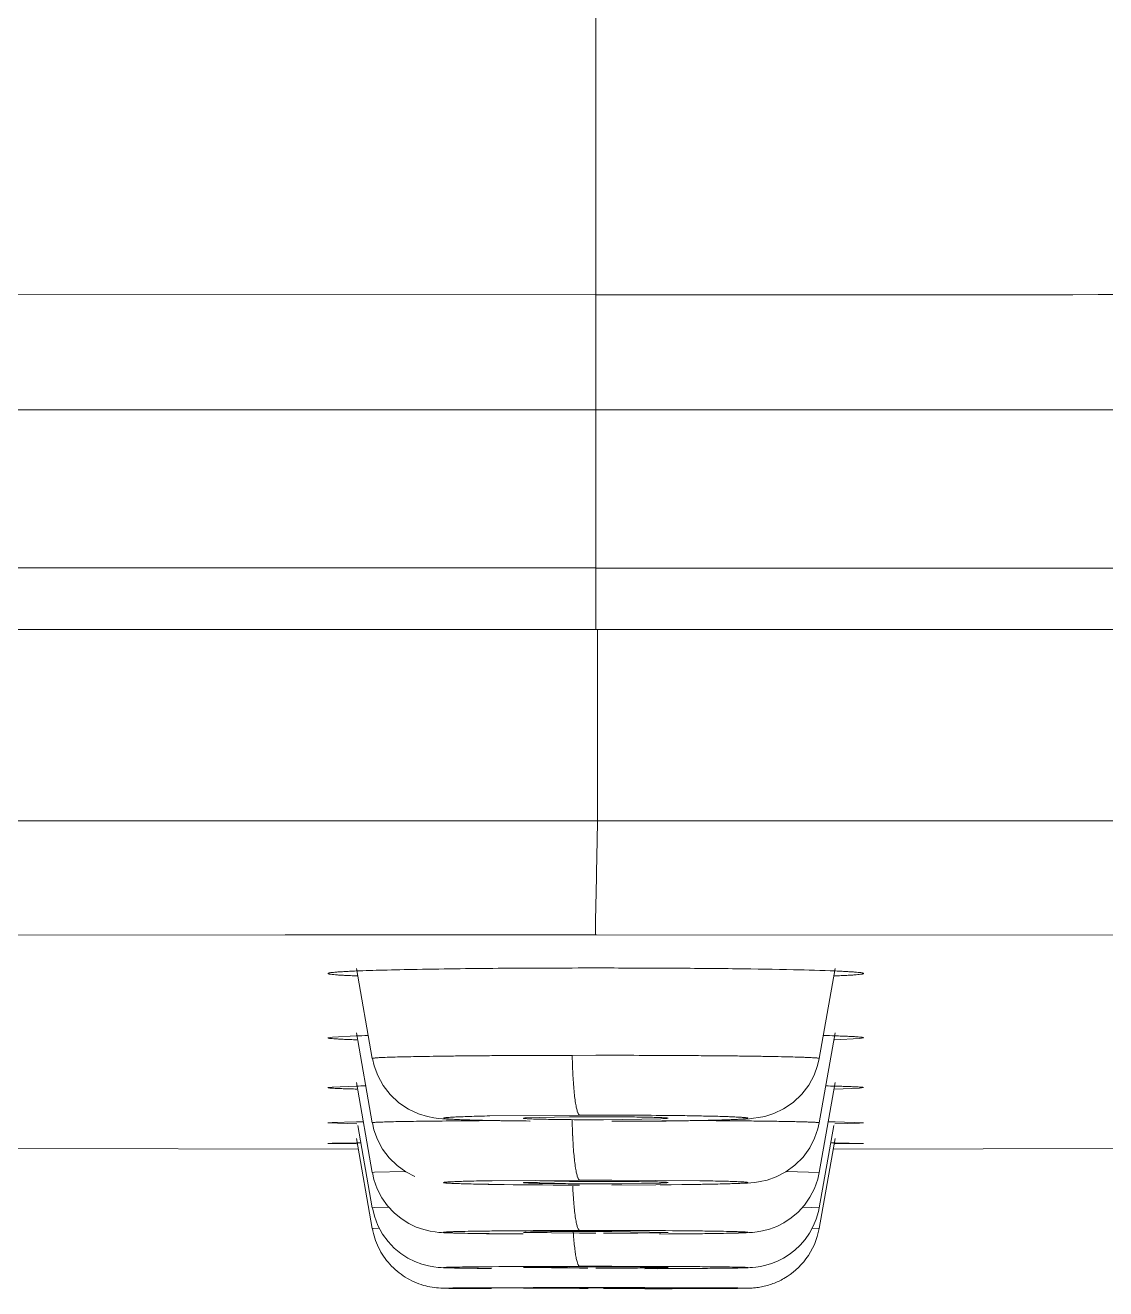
# Model space of a CAD drawing. Header units: millimetres. Extents: x 5438 to 6032, y -2661 to -1821.
# Drawn here: x 5821.936 to 5823.802, y -2151.33 to -2149.148 of the extents above; entities that cross this region are included whole.
import ezdxf

# ---------------------------------------------------------------- set-up
doc = ezdxf.new("R2010")
doc.units = ezdxf.units.MM
doc.header["$LTSCALE"] = 0.1
doc.layers.get('0').update_dxf_attribs({"lineweight": 15})

msp = doc.modelspace()

# ---------------------------------------------------------------- linework, layer by layer
for p, q in [((5822.9214, -2149.6133), (5822.9214, -2148.4331)), ((5822.9214, -2149.6133), (5820.137, -2149.6121)), ((5822.9214, -2149.6133), (5822.9216, -2149.812)), ((5820.1414, -2149.8127), (5822.9216, -2149.8119)), ((5822.9215, -2150.0857), (5822.9216, -2149.8122)), ((5822.9216, -2149.8122), (5840.6246, -2149.8122)), ((5822.9216, -2150.0848), (5820.1274, -2150.0848)), ((5822.9216, -2150.1913), (5822.9215, -2150.0848)), ((5825.7152, -2150.0857), (5822.9215, -2150.0857)), ((5798.778, -2150.1913), (5847.0651, -2150.1913)), ((5822.9245, -2150.5221), (5822.9244, -2150.1914)), ((5822.4074, -2150.522), (5818.7798, -2150.5233)), ((5822.4582, -2150.522), (5822.4074, -2150.522)), ((5822.7964, -2150.522), (5822.4582, -2150.522)), ((5822.9244, -2150.522), (5822.7964, -2150.522)), ((5828.9559, -2150.5237), (5822.9245, -2150.5221)), ((5820.4711, -2150.7199), (5822.3849, -2150.7193)), ((5822.3849, -2150.7193), (5822.4075, -2150.7193)), ((5822.4075, -2150.7193), (5822.6483, -2150.7193)), ((5822.6483, -2150.7193), (5822.7964, -2150.7192)), ((5822.7964, -2150.7192), (5822.9215, -2150.7192)), ((5822.9215, -2150.7192), (5828.9193, -2150.7211)), ((5822.5354, -2150.9326), (5822.508, -2150.7771)), ((5823.3075, -2150.9326), (5823.3349, -2150.7771)), ((5822.5354, -2151.0437), (5822.508, -2150.8883)), ((5823.3075, -2151.0437), (5823.3349, -2150.8883)), ((5822.4664, -2150.8956), (5822.4587, -2150.8969)), ((5822.5074, -2150.8935), (5822.4664, -2150.8956)), ((5823.3341, -2150.9004), (5823.377, -2150.8983)), ((5823.377, -2150.8983), (5823.3841, -2150.8969)), ((5822.5354, -2150.9326), (5822.5354, -2150.9326)), ((5822.9214, -2150.9271), (5822.8806, -2150.9272)), ((5823.3075, -2150.9326), (5823.3075, -2150.9325)), ((5822.5354, -2151.1297), (5822.508, -2150.9742)), ((5823.3075, -2151.1297), (5823.3349, -2150.9742)), ((5822.4662, -2150.9819), (5822.4588, -2150.9829)), ((5822.5076, -2150.9804), (5822.4662, -2150.9819)), ((5823.3343, -2150.9855), (5823.3769, -2150.9839)), ((5823.3769, -2150.9839), (5823.3841, -2150.9829)), ((5822.4661, -2151.0431), (5822.4588, -2151.0437)), ((5822.5078, -2151.0421), (5822.4661, -2151.0431)), ((5822.5196, -2151.0419), (5822.5078, -2151.0421)), ((5822.7384, -2151.0319), (5822.8936, -2151.0304)), ((5822.7989, -2151.0354), (5822.7964, -2151.0359)), ((5822.8761, -2151.0335), (5822.7989, -2151.0354)), ((5822.9349, -2151.0384), (5823.0341, -2151.037)), ((5823.0341, -2151.037), (5823.044, -2151.0364)), ((5823.044, -2151.0364), (5823.0464, -2151.0359)), ((5823.1295, -2151.0401), (5823.0976, -2151.0399)), ((5823.3841, -2151.0437), (5823.335, -2151.0421)), ((5822.4588, -2151.0437), (5822.5085, -2151.0454)), ((5822.5354, -2151.1905), (5822.5103, -2151.0482)), ((5822.5354, -2151.0437), (5822.5354, -2151.0438)), ((5823.3075, -2151.1905), (5823.3326, -2151.0482)), ((5823.3345, -2151.0454), (5823.3769, -2151.0444)), ((5823.3769, -2151.0444), (5823.3841, -2151.0437)), ((5820.3605, -2151.0854), (5822.5113, -2151.0894)), ((5822.4661, -2151.079), (5822.4587, -2151.0793)), ((5822.4587, -2151.0793), (5822.5083, -2151.0802)), ((5822.5079, -2151.0786), (5822.4661, -2151.079)), ((5822.5148, -2151.0785), (5822.5079, -2151.0786)), ((5822.5354, -2151.2262), (5822.508, -2151.0707)), ((5823.3075, -2151.2262), (5823.3349, -2151.0707)), ((5823.3348, -2151.0786), (5823.3279, -2151.0785)), ((5823.3316, -2151.0892), (5825.4824, -2151.0854)), ((5823.3346, -2151.0802), (5823.3768, -2151.0797)), ((5823.3841, -2151.0793), (5823.3348, -2151.0786)), ((5823.3768, -2151.0797), (5823.3841, -2151.0793)), ((5822.5394, -2151.1292), (5822.5355, -2151.1297)), ((5822.5918, -2151.128), (5822.5394, -2151.1292)), ((5823.3075, -2151.1297), (5823.2518, -2151.128)), ((5822.7422, -2151.1438), (5822.8936, -2151.1427)), ((5822.7989, -2151.1466), (5822.7964, -2151.147)), ((5822.8761, -2151.1451), (5822.7989, -2151.1466)), ((5822.9214, -2151.145), (5822.9081, -2151.145)), ((5822.9214, -2151.1491), (5822.9348, -2151.1491)), ((5822.9491, -2151.1427), (5823.1011, -2151.1438)), ((5823.1011, -2151.1501), (5822.9492, -2151.1513)), ((5822.9667, -2151.1489), (5823.0341, -2151.1479)), ((5823.0341, -2151.1479), (5823.044, -2151.1474)), ((5823.044, -2151.1474), (5823.0464, -2151.147)), ((5822.5394, -2151.1902), (5822.5355, -2151.1905)), ((5822.5355, -2151.1905), (5822.5389, -2151.2049)), ((5822.5634, -2151.1897), (5822.5394, -2151.1902)), ((5823.3075, -2151.1905), (5823.2799, -2151.1897)), ((5822.5371, -2151.2261), (5822.5354, -2151.2262)), ((5822.5463, -2151.2259), (5822.5371, -2151.2261)), ((5822.7989, -2151.2327), (5822.7964, -2151.233)), ((5822.7964, -2151.233), (5822.8934, -2151.2345)), ((5822.8088, -2151.2323), (5822.7989, -2151.2327)), ((5822.8259, -2151.232), (5822.8088, -2151.2323)), ((5822.8934, -2151.2345), (5822.9078, -2151.2345)), ((5822.9078, -2151.2345), (5822.9214, -2151.2345)), ((5822.9214, -2151.2315), (5822.9081, -2151.2315)), ((5823.0464, -2151.233), (5822.9492, -2151.2315)), ((5822.9938, -2151.2342), (5823.0341, -2151.2337)), ((5823.0341, -2151.2337), (5823.044, -2151.2333)), ((5823.044, -2151.2333), (5823.0464, -2151.233)), ((5823.1016, -2151.2354), (5823.1291, -2151.235)), ((5823.3062, -2151.2261), (5823.2961, -2151.2259)), ((5823.3062, -2151.2261), (5823.3075, -2151.2262)), ((5822.6835, -2151.2947), (5822.6985, -2151.295)), ((5822.6985, -2151.295), (5822.7167, -2151.2952)), ((5822.7167, -2151.2952), (5822.738, -2151.2954)), ((5822.7989, -2151.2936), (5822.7965, -2151.2938)), ((5822.7965, -2151.2938), (5822.8935, -2151.2948)), ((5822.8088, -2151.2934), (5822.7989, -2151.2936)), ((5822.8369, -2151.2918), (5822.8937, -2151.2917)), ((5822.8935, -2151.2948), (5822.9079, -2151.2948)), ((5822.8937, -2151.2917), (5822.9492, -2151.2917)), ((5822.9214, -2151.2928), (5822.9082, -2151.2928)), ((5822.9493, -2151.2928), (5822.9214, -2151.2928)), ((5822.9347, -2151.2948), (5822.9214, -2151.2948)), ((5823.0464, -2151.2938), (5822.9493, -2151.2928)), ((5822.9938, -2151.2946), (5823.0341, -2151.2942)), ((5823.0341, -2151.2942), (5823.044, -2151.294)), ((5823.044, -2151.294), (5823.0464, -2151.2938)), ((5823.0712, -2151.2956), (5823.0966, -2151.2954)), ((5823.0966, -2151.2954), (5823.129, -2151.2951)), ((5823.129, -2151.2951), (5823.1464, -2151.2949)), ((5823.1464, -2151.2949), (5823.1607, -2151.2947)), ((5822.7415, -2151.3302), (5822.7057, -2151.33)), ((5822.7971, -2151.3294), (5822.7964, -2151.3294)), ((5822.7964, -2151.3294), (5822.8935, -2151.3299)), ((5822.7989, -2151.3294), (5822.7971, -2151.3294)), ((5822.8088, -2151.3292), (5822.7989, -2151.3294)), ((5822.8491, -2151.3291), (5822.8259, -2151.3291)), ((5822.8369, -2151.3285), (5822.8938, -2151.3284)), ((5822.8763, -2151.329), (5822.8491, -2151.3291)), ((5822.9082, -2151.329), (5822.8763, -2151.329)), ((5822.8935, -2151.3299), (5822.9081, -2151.3299)), ((5822.8938, -2151.3284), (5822.9492, -2151.3284)), ((5822.9214, -2151.329), (5822.9082, -2151.329)), ((5822.9493, -2151.329), (5822.9214, -2151.329)), ((5822.9346, -2151.3299), (5822.9666, -2151.3299)), ((5823.0464, -2151.3294), (5822.9493, -2151.329)), ((5822.9666, -2151.3299), (5822.9937, -2151.3298)), ((5823.034, -2151.3297), (5823.044, -2151.3295)), ((5823.044, -2151.3295), (5823.0464, -2151.3294)), ((5823.1011, -2151.3287), (5823.137, -2151.3289))]:
    msp.add_line(p, q)
for points in [[(5822.5355, -2150.9326), (5822.5384, -2150.9452), (5822.5447, -2150.9623), (5822.554, -2150.9793), (5822.5663, -2150.9951), (5822.5814, -2151.0092), (5822.598, -2151.0203), (5822.6153, -2151.0283), (5822.6307, -2151.033), (5822.6416, -2151.0351), (5822.65, -2151.0362), (5822.6568, -2151.0368), (5822.6633, -2151.0372), (5822.6708, -2151.0377), (5822.6791, -2151.0381), (5822.6887, -2151.0384), (5822.6997, -2151.0388), (5822.712, -2151.0392), (5822.7258, -2151.0395), (5822.7408, -2151.0398), (5822.7573, -2151.0401), (5822.7755, -2151.0404), (5822.7953, -2151.0406), (5822.8069, -2151.0407)], [(5823.2458, -2151.0197), (5823.2623, -2151.0086), (5823.2772, -2150.9945), (5823.2894, -2150.9786), (5823.2985, -2150.9616), (5823.3046, -2150.9447), (5823.3074, -2150.9325)], [(5823.1289, -2151.0392), (5823.1418, -2151.0389), (5823.1533, -2151.0385), (5823.1635, -2151.0381), (5823.1723, -2151.0377), (5823.1801, -2151.0372), (5823.1868, -2151.0367), (5823.1939, -2151.036), (5823.2026, -2151.0348), (5823.2136, -2151.0326), (5823.2288, -2151.0278), (5823.2458, -2151.0197)], [(5822.5355, -2151.0437), (5822.5383, -2151.0559), (5822.5443, -2151.0726), (5822.5531, -2151.0891), (5822.5645, -2151.1043), (5822.5781, -2151.1177), (5822.5931, -2151.1285), (5822.6087, -2151.1367)], [(5823.0218, -2151.0409), (5823.043, -2151.0407), (5823.0629, -2151.0404), (5823.0815, -2151.0402), (5823.0987, -2151.0399), (5823.1145, -2151.0396), (5823.1289, -2151.0392)], [(5823.1528, -2151.1491), (5823.1622, -2151.1488), (5823.1704, -2151.1485), (5823.1774, -2151.1482), (5823.1838, -2151.1478), (5823.1894, -2151.1474), (5823.1961, -2151.1468), (5823.2056, -2151.1454), (5823.2177, -2151.1426), (5823.2331, -2151.1372), (5823.2498, -2151.1285), (5823.2655, -2151.1171), (5823.2796, -2151.1029), (5823.291, -2151.0872), (5823.2995, -2151.0705), (5823.3052, -2151.054), (5823.3074, -2151.0437)], [(5822.5355, -2151.1297), (5822.5382, -2151.1415), (5822.544, -2151.1579), (5822.5519, -2151.1732), (5822.5617, -2151.187), (5822.5729, -2151.1991), (5822.5852, -2151.2092), (5822.5983, -2151.2175), (5822.6114, -2151.2238), (5822.6242, -2151.2283), (5822.6354, -2151.231), (5822.6438, -2151.2323), (5822.6502, -2151.233), (5822.6548, -2151.2333), (5822.6588, -2151.2336), (5822.6632, -2151.2338), (5822.6679, -2151.234), (5822.6734, -2151.2341), (5822.6795, -2151.2343), (5822.6865, -2151.2345)], [(5823.1604, -2151.2344), (5823.1683, -2151.2342), (5823.1752, -2151.2339), (5823.1812, -2151.2337), (5823.1866, -2151.2334), (5823.1924, -2151.233), (5823.2002, -2151.2321), (5823.2097, -2151.2305), (5823.2213, -2151.2275), (5823.2341, -2151.2227), (5823.2466, -2151.2164), (5823.2591, -2151.2082), (5823.271, -2151.1981), (5823.2819, -2151.1861), (5823.2915, -2151.1724), (5823.2992, -2151.1572), (5823.3049, -2151.1409), (5823.3074, -2151.1297)], [(5822.7114, -2151.1496), (5822.7231, -2151.1499), (5822.7356, -2151.1501), (5822.749, -2151.1503), (5822.7634, -2151.1505), (5822.7786, -2151.1507), (5822.7948, -2151.1508), (5822.8117, -2151.1509), (5822.8293, -2151.1511), (5822.8477, -2151.1512), (5822.8668, -2151.1512), (5822.8935, -2151.1513)], [(5823.0326, -2151.1509), (5823.0519, -2151.1508), (5823.0701, -2151.1506), (5823.087, -2151.1504), (5823.1027, -2151.1502), (5823.1172, -2151.1499), (5823.1304, -2151.1497)], [(5823.1304, -2151.1497), (5823.1422, -2151.1494), (5823.1528, -2151.1491)], [(5823.1607, -2151.2947), (5823.1667, -2151.2946), (5823.172, -2151.2945), (5823.1766, -2151.2944), (5823.1808, -2151.2943), (5823.1845, -2151.2941), (5823.1882, -2151.2939), (5823.1925, -2151.2937), (5823.1979, -2151.2931), (5823.206, -2151.292), (5823.2155, -2151.2899), (5823.2253, -2151.2869), (5823.2355, -2151.2829), (5823.2457, -2151.2777), (5823.2558, -2151.2714), (5823.2656, -2151.2638), (5823.2748, -2151.2551), (5823.2833, -2151.2452), (5823.2908, -2151.2343), (5823.2972, -2151.2226), (5823.3023, -2151.2101), (5823.3062, -2151.1968), (5823.3075, -2151.1905)], [(5822.5389, -2151.2049), (5822.5451, -2151.2213), (5822.5532, -2151.236), (5822.5627, -2151.249), (5822.5732, -2151.2601), (5822.5845, -2151.2695), (5822.5966, -2151.2774), (5822.6088, -2151.2835), (5822.6211, -2151.2881), (5822.6323, -2151.2911), (5822.6419, -2151.2928), (5822.6494, -2151.2936), (5822.6543, -2151.2939), (5822.6583, -2151.2941), (5822.6624, -2151.2943), (5822.6666, -2151.2944), (5822.6716, -2151.2945), (5822.6772, -2151.2946), (5822.6835, -2151.2947)], [(5822.6865, -2151.2345), (5822.6943, -2151.2346), (5822.7028, -2151.2348), (5822.7122, -2151.235)], [(5822.7122, -2151.235), (5822.7222, -2151.2351), (5822.7329, -2151.2353), (5822.7442, -2151.2354)], [(5822.7442, -2151.2354), (5822.7561, -2151.2355), (5822.7688, -2151.2356), (5822.7961, -2151.2358)], [(5823.0317, -2151.2359), (5823.051, -2151.2358), (5823.0691, -2151.2357), (5823.086, -2151.2355), (5823.1016, -2151.2354)], [(5823.1291, -2151.235), (5823.1408, -2151.2348), (5823.1512, -2151.2346), (5823.1604, -2151.2344)], [(5823.0274, -2151.2958), (5823.0427, -2151.2957), (5823.0712, -2151.2956)]]:
    msp.add_lwpolyline(points)
for centre, radius, start, end in [((5822.9015, -2170.5762), 19.7999, 90.17873, 90.40388), ((5822.9207, -2177.1364), 26.3601, 89.99834, 90.17586), ((5822.616, -2154.2355), 3.3437, 91.5131, 91.8609), ((5823.2345, -2153.9764), 3.0846, 88.1265, 88.4981), ((5823.9071, -2150.9063), 1.0266, 181.1638, 182.6998), ((5822.6109, -2155.2588), 4.2797, 91.1651, 91.3825), ((5823.2381, -2154.9855), 4.0063, 88.6119, 88.8401), ((5822.8377, -2168.1809), 17.1412, 90.32213, 90.70216), ((5822.9214, -2140.7295), 10.3118, 269.07799, 269.37019), ((5822.9204, -2156.6175), 5.5842, 90.1265, 90.4542), ((5823.942, -2151.0179), 1.0616, 181.1597, 182.616), ((5822.9214, -2145.1841), 5.8544, 269.68155, 270.00066), ((5822.921, -2163.2498), 12.2194, 89.46611, 90.12847), ((5822.9214, -2157.0707), 6.0375, 89.99992, 90.12737), ((5822.9214, -2145.0035), 6.035, 269.9999, 270.12736), ((5822.9214, -2156.9225), 5.8892, 89.72498, 89.99991), ((5823.242, -2156.9315), 5.8902, 89.09562, 89.21241), ((5822.9203, -2158.1563), 7.0113, 90.10038, 90.36146), ((5822.9214, -2167.0912), 15.9486, 89.90052, 90.0998), ((5822.9214, -2143.7522), 7.3969, 269.78428, 269.99988), ((5822.9214, -2158.5387), 7.3938, 89.78166, 89.99992), ((5822.9225, -2144.1376), 7.0115, 270.10038, 270.36147), ((5822.8132, -2144.9334), 6.3023, 269.02273, 269.34831), ((5822.804, -2156.8911), 5.6608, 90.6255, 90.9893), ((5822.877, -2163.3535), 12.1236, 90.18996, 90.63729), ((5822.8852, -2155.4745), 4.2429, 90.4885, 90.8017), ((5822.93, -2174.189), 22.9592, 90.0905, 90.23232), ((5822.9103, -2158.4984), 7.267, 90.26916, 90.48291), ((5822.9204, -2160.6495), 9.418, 90.07442, 90.26884), ((5822.9214, -2172.6431), 21.4134, 89.92592, 90.07422), ((5822.9214, -2161.1653), 9.9338, 89.83961, 89.9999), ((5822.9225, -2141.8164), 9.4181, 270.07443, 270.26885), ((5822.9091, -2175.4848), 24.2551, 89.77041, 89.90554), ((5822.9326, -2143.9676), 7.2669, 270.26918, 270.48293), ((5822.9526, -2165.1861), 13.9563, 89.39011, 89.7793), ((5822.9826, -2140.8025), 10.4335, 270.35522, 270.65064), ((5823.0292, -2157.5669), 6.3367, 89.02593, 89.34995), ((5823.0395, -2145.6189), 5.6168, 270.6286, 270.9941), ((5823.1843, -2151.2044), 0.125, 323.3773, 349.9555), ((5823.1842, -2151.2043), 0.1251, 299.8443, 323.3881), ((5822.8131, -2141.7152), 9.5804, 269.35738, 269.57147), ((5822.804, -2159.9095), 8.6174, 90.41094, 90.64994), ((5822.8771, -2169.7441), 18.4523, 90.12475, 90.41868), ((5822.8511, -2154.0095), 2.7164, 90.5307, 90.8911), ((5822.8853, -2157.7541), 6.4612, 90.32076, 90.52653), ((5822.9103, -2162.3569), 11.0641, 90.17665, 90.31709), ((5822.9204, -2165.6293), 14.3365, 90.04868, 90.17644), ((5822.9225, -2136.958), 14.3368, 270.04868, 270.17644), ((5822.9254, -2178.4476), 27.1559, 89.62921, 89.94987), ((5822.9325, -2140.2306), 11.0642, 270.17665, 270.31709), ((5822.9664, -2132.9534), 18.3424, 270.12461, 270.42063), ((5823.0395, -2142.745), 8.5505, 270.41295, 270.65306), ((5823.0293, -2160.9243), 9.6323, 89.35947, 89.57255), ((5822.804, -2169.3736), 18.045, 90.19621, 90.31036), ((5822.8771, -2189.9726), 38.6441, 90.05951, 90.1999), ((5822.8511, -2157.024), 5.695, 90.2533, 90.4253), ((5822.9254, -2208.1809), 56.8524, 89.82292, 89.97608), ((5822.9697, -2141.6044), 9.7254, 270.14156, 270.37905), ((5822.9664, -2112.9174), 38.413, 270.05944, 270.20084), ((5823.0394, -2133.4256), 17.9047, 270.19717, 270.31185)]:
    msp.add_arc(centre, radius, start, end)
for points, knots in [([(5822.9214, -2149.6134), (5823.847, -2149.613), (5825.6948, -2149.6127), (5828.4584, -2149.6135), (5831.2005, -2149.613), (5833.4654, -2149.6133), (5835.2518, -2149.613), (5836.5614, -2149.6125), (5837.8398, -2149.6116), (5838.8811, -2149.611), (5839.6901, -2149.6115), (5840.4559, -2149.6124), (5841.361, -2149.6139), (5842.3752, -2149.6137), (5843.0188, -2149.6132), (5843.3229, -2149.613)], [0, 0, 0, 0, 0.136111, 0.271708, 0.406381, 0.539336, 0.604747, 0.669067, 0.731911, 0.792739, 0.82219, 0.850865, 0.905361, 0.95527, 1, 1, 1, 1]), ([(5822.9245, -2150.522), (5822.9242, -2150.5355), (5822.9237, -2150.5615), (5822.923, -2150.5988), (5822.9224, -2150.6321), (5822.9218, -2150.657), (5822.9214, -2150.6744), (5822.9212, -2150.6854), (5822.921, -2150.6949), (5822.921, -2150.7028), (5822.921, -2150.7093), (5822.9211, -2150.7136), (5822.9212, -2150.7163), (5822.9212, -2150.7176), (5822.9213, -2150.7186), (5822.9214, -2150.7191), (5822.9215, -2150.7192)], [0, 0, 0, 0, 0.205749, 0.396175, 0.566308, 0.712084, 0.774953, 0.83069, 0.878956, 0.919465, 0.952011, 0.976399, 0.985474, 0.99244, 0.997281, 1, 1, 1, 1]), ([(5822.5073, -2150.7815), (5822.5035, -2150.7817), (5822.4965, -2150.782), (5822.4867, -2150.7825), (5822.4783, -2150.783), (5822.4714, -2150.7835), (5822.466, -2150.7841), (5822.4622, -2150.7845), (5822.46, -2150.785), (5822.459, -2150.7854), (5822.4588, -2150.7857), (5822.4588, -2150.7858)], [0, 0, 0, 0, 0.230734, 0.432263, 0.603917, 0.745038, 0.855006, 0.933581, 0.981014, 0.993501, 1, 1, 1, 1]), ([(5822.762, -2150.7768), (5822.7122, -2150.7772), (5822.6427, -2150.778), (5822.5578, -2150.7798), (5822.5227, -2150.7809), (5822.5073, -2150.7815)], [0, 0, 0, 0, 0.585698, 0.818572, 1, 1, 1, 1]), ([(5823.3355, -2150.7815), (5823.3115, -2150.7805), (5823.2546, -2150.779), (5823.1588, -2150.7774), (5823.0448, -2150.7765), (5822.9636, -2150.7763), (5822.9214, -2150.7763)], [0, 0, 0, 0, 0.174531, 0.411856, 0.694411, 1, 1, 1, 1]), ([(5823.3841, -2150.7858), (5823.3841, -2150.7857), (5823.3839, -2150.7854), (5823.3829, -2150.785), (5823.3807, -2150.7845), (5823.3769, -2150.7841), (5823.3715, -2150.7835), (5823.3646, -2150.783), (5823.3562, -2150.7825), (5823.3464, -2150.782), (5823.3393, -2150.7817), (5823.3355, -2150.7815)], [0, 0, 0, 0, 0.00645, 0.018858, 0.066164, 0.144694, 0.254703, 0.395854, 0.567541, 0.769137, 1, 1, 1, 1]), ([(5822.4588, -2150.7858), (5822.4588, -2150.7859), (5822.4591, -2150.7862), (5822.4598, -2150.7864), (5822.4608, -2150.7867), (5822.463, -2150.7871), (5822.4667, -2150.7875), (5822.4723, -2150.7881), (5822.4794, -2150.7886), (5822.4881, -2150.7891), (5822.4983, -2150.7896), (5822.5055, -2150.7899), (5822.5094, -2150.7901)], [0, 0, 0, 0, 0.007184, 0.020752, 0.041667, 0.070163, 0.150197, 0.26088, 0.401742, 0.572252, 0.771859, 1, 1, 1, 1]), ([(5823.3336, -2150.7901), (5823.3375, -2150.7899), (5823.3447, -2150.7896), (5823.3548, -2150.7891), (5823.3635, -2150.7886), (5823.3706, -2150.7881), (5823.3762, -2150.7875), (5823.3799, -2150.7871), (5823.3821, -2150.7867), (5823.3831, -2150.7864), (5823.3838, -2150.7862), (5823.3841, -2150.7859), (5823.3841, -2150.7858)], [0, 0, 0, 0, 0.228016, 0.427548, 0.598021, 0.73887, 0.849549, 0.929596, 0.958132, 0.979109, 0.992751, 1, 1, 1, 1]), ([(5822.4587, -2150.8969), (5822.4588, -2150.8971), (5822.4591, -2150.8972), (5822.4597, -2150.8974), (5822.4608, -2150.8976), (5822.4629, -2150.898), (5822.4665, -2150.8983), (5822.4721, -2150.8988), (5822.4792, -2150.8992), (5822.4878, -2150.8996), (5822.4978, -2150.9), (5822.505, -2150.9002), (5822.5089, -2150.9004)], [0, 0, 0, 0, 0.00638, 0.019542, 0.04021, 0.068541, 0.148384, 0.259109, 0.400222, 0.57114, 0.771267, 1, 1, 1, 1]), ([(5823.3841, -2150.8969), (5823.3841, -2150.8969), (5823.3838, -2150.8966), (5823.3833, -2150.8965), (5823.3823, -2150.8962), (5823.3803, -2150.8959), (5823.3768, -2150.8956), (5823.3714, -2150.8951), (5823.3645, -2150.8947), (5823.3561, -2150.8943), (5823.3462, -2150.8939), (5823.3391, -2150.8937), (5823.3353, -2150.8935)], [0, 0, 0, 0, 0.005551, 0.01762, 0.037298, 0.064787, 0.143424, 0.253661, 0.395047, 0.566979, 0.768838, 1, 1, 1, 1]), ([(5822.8806, -2150.9272), (5822.8576, -2150.9272), (5822.8126, -2150.9273), (5822.7573, -2150.9276), (5822.7155, -2150.928), (5822.6866, -2150.9282), (5822.6596, -2150.9286), (5822.6349, -2150.9289), (5822.6126, -2150.9293), (5822.5928, -2150.9297), (5822.5759, -2150.9301), (5822.5635, -2150.9305), (5822.5551, -2150.9308), (5822.5499, -2150.9311), (5822.5456, -2150.9313), (5822.542, -2150.9315), (5822.5392, -2150.9318), (5822.5372, -2150.932), (5822.5361, -2150.9322), (5822.5355, -2150.9324), (5822.5354, -2150.9325), (5822.5354, -2150.9326)], [0, 0, 0, 0, 0.200305, 0.390727, 0.479811, 0.563774, 0.641982, 0.713798, 0.778601, 0.835885, 0.885213, 0.926145, 0.943327, 0.958258, 0.970921, 0.981302, 0.98939, 0.995176, 0.998664, 0.999567, 1, 1, 1, 1]), ([(5823.3075, -2150.9325), (5823.3075, -2150.9325), (5823.3073, -2150.9324), (5823.3067, -2150.9322), (5823.3053, -2150.9319), (5823.303, -2150.9317), (5823.2997, -2150.9315), (5823.2956, -2150.9312), (5823.2905, -2150.931), (5823.2846, -2150.9307), (5823.2749, -2150.9304), (5823.2608, -2150.9299), (5823.2414, -2150.9295), (5823.2189, -2150.9291), (5823.1935, -2150.9287), (5823.1655, -2150.9283), (5823.1352, -2150.928), (5823.1028, -2150.9278), (5823.0564, -2150.9274), (5822.9957, -2150.9272), (5822.9465, -2150.9271), (5822.9214, -2150.9271)], [0, 0, 0, 0, 0.000455, 0.001421, 0.005111, 0.01118, 0.019617, 0.030397, 0.043495, 0.058883, 0.076536, 0.118509, 0.168997, 0.227438, 0.293267, 0.365905, 0.44466, 0.528777, 0.6175, 0.805369, 1, 1, 1, 1]), ([(5822.8936, -2151.0304), (5822.8929, -2151.0303), (5822.8918, -2151.0291), (5822.8908, -2151.0272), (5822.8895, -2151.0238), (5822.888, -2151.0179), (5822.8864, -2151.009), (5822.8848, -2150.9979), (5822.883, -2150.9795), (5822.8821, -2150.9649), (5822.8816, -2150.9547)], [0, 0, 0, 0, 0.029598, 0.053446, 0.084514, 0.170187, 0.287236, 0.433444, 0.605281, 1, 1, 1, 1]), ([(5822.4588, -2150.9829), (5822.4588, -2150.983), (5822.4591, -2150.9832), (5822.4597, -2150.9833), (5822.4607, -2150.9835), (5822.4621, -2150.9836), (5822.4639, -2150.9838), (5822.4671, -2150.984), (5822.472, -2150.9843), (5822.4791, -2150.9846), (5822.4877, -2150.9849), (5822.4977, -2150.9852), (5822.5049, -2150.9854), (5822.5087, -2150.9855)], [0, 0, 0, 0, 0.005548, 0.018272, 0.038656, 0.066795, 0.102721, 0.146452, 0.257205, 0.398541, 0.569858, 0.770548, 1, 1, 1, 1]), ([(5823.3841, -2150.9829), (5823.3841, -2150.9829), (5823.3838, -2150.9827), (5823.3833, -2150.9826), (5823.3823, -2150.9824), (5823.381, -2150.9823), (5823.3792, -2150.9821), (5823.3762, -2150.9819), (5823.3713, -2150.9816), (5823.3644, -2150.9813), (5823.356, -2150.981), (5823.346, -2150.9807), (5823.339, -2150.9805), (5823.3352, -2150.9804)], [0, 0, 0, 0, 0.004784, 0.016638, 0.036256, 0.063751, 0.099163, 0.142507, 0.252916, 0.394487, 0.566606, 0.768652, 1, 1, 1, 1]), ([(5822.6277, -2151.0409), (5822.6207, -2151.041), (5822.6075, -2151.0412), (5822.589, -2151.0415), (5822.5732, -2151.0418), (5822.5616, -2151.0421), (5822.5538, -2151.0424), (5822.549, -2151.0426), (5822.5449, -2151.0428), (5822.5415, -2151.0429), (5822.5389, -2151.0431), (5822.5371, -2151.0433), (5822.536, -2151.0435), (5822.5355, -2151.0436), (5822.5354, -2151.0437), (5822.5354, -2151.0437)], [0, 0, 0, 0, 0.226948, 0.427351, 0.599738, 0.742637, 0.802571, 0.854644, 0.898807, 0.935014, 0.963224, 0.983402, 0.995541, 0.998643, 1, 1, 1, 1]), ([(5822.7554, -2151.04), (5822.7423, -2151.0398), (5822.7237, -2151.0394), (5822.7006, -2151.0388), (5822.6886, -2151.0383), (5822.6804, -2151.038), (5822.6753, -2151.0377), (5822.6708, -2151.0374), (5822.667, -2151.0372), (5822.6639, -2151.0369), (5822.6618, -2151.0367), (5822.6605, -2151.0365), (5822.6598, -2151.0363), (5822.6592, -2151.0362), (5822.6588, -2151.036), (5822.6586, -2151.0359), (5822.6585, -2151.0357), (5822.6588, -2151.0356), (5822.6593, -2151.0353), (5822.6605, -2151.0351), (5822.6625, -2151.0348), (5822.6652, -2151.0346), (5822.6686, -2151.0343), (5822.6727, -2151.034), (5822.6774, -2151.0338), (5822.6829, -2151.0335), (5822.6915, -2151.0332), (5822.7038, -2151.0327), (5822.7203, -2151.0323), (5822.7321, -2151.032), (5822.7384, -2151.0319)], [0, 0, 0, 0, 0.222681, 0.314498, 0.391696, 0.424678, 0.453845, 0.479145, 0.500524, 0.517937, 0.531361, 0.536578, 0.540802, 0.544041, 0.546314, 0.547687, 0.548497, 0.549719, 0.551818, 0.55894, 0.57009, 0.58531, 0.604558, 0.627755, 0.654821, 0.685673, 0.720227, 0.800108, 0.893715, 1, 1, 1, 1]), ([(5822.7964, -2151.0359), (5822.7965, -2151.0359), (5822.7966, -2151.036), (5822.7969, -2151.0361), (5822.7975, -2151.0362), (5822.7986, -2151.0363), (5822.8005, -2151.0365), (5822.8034, -2151.0367), (5822.807, -2151.0369), (5822.8114, -2151.0371), (5822.8166, -2151.0373), (5822.8248, -2151.0375), (5822.8366, -2151.0378), (5822.8524, -2151.038), (5822.8701, -2151.0382), (5822.8824, -2151.0383), (5822.8888, -2151.0384)], [0, 0, 0, 0, 0.001633, 0.005274, 0.011118, 0.019175, 0.041857, 0.073134, 0.112787, 0.160588, 0.216308, 0.279639, 0.42722, 0.599386, 0.79211, 1, 1, 1, 1]), ([(5823.0349, -2151.0309), (5823.0469, -2151.031), (5823.07, -2151.0313), (5823.1026, -2151.0319), (5823.1271, -2151.0324), (5823.1442, -2151.0329), (5823.1547, -2151.0333), (5823.1636, -2151.0337), (5823.1701, -2151.034), (5823.1744, -2151.0343), (5823.1771, -2151.0345), (5823.1793, -2151.0347), (5823.1811, -2151.0349), (5823.1825, -2151.0351), (5823.1835, -2151.0353), (5823.184, -2151.0355), (5823.1842, -2151.0356), (5823.1843, -2151.0357), (5823.1844, -2151.0359), (5823.1839, -2151.0361), (5823.1832, -2151.0363), (5823.182, -2151.0365), (5823.1805, -2151.0367), (5823.1784, -2151.0369), (5823.1749, -2151.0372), (5823.1695, -2151.0376), (5823.1618, -2151.038), (5823.1525, -2151.0384), (5823.1417, -2151.0388), (5823.1245, -2151.0393), (5823.0999, -2151.0398), (5823.0668, -2151.0403), (5823.03, -2151.0407), (5822.9903, -2151.041), (5822.9631, -2151.0411), (5822.9493, -2151.0412)], [0, 0, 0, 0, 0.093904, 0.179862, 0.253807, 0.285153, 0.312516, 0.335809, 0.354945, 0.362929, 0.369842, 0.375676, 0.380429, 0.384101, 0.386697, 0.387598, 0.388245, 0.388662, 0.388948, 0.389905, 0.391865, 0.394906, 0.399046, 0.404293, 0.410639, 0.426562, 0.446676, 0.470841, 0.498911, 0.530735, 0.604801, 0.691222, 0.788023, 0.892145, 1, 1, 1, 1]), ([(5823.0464, -2151.0359), (5823.0464, -2151.0358), (5823.0462, -2151.0357), (5823.0459, -2151.0356), (5823.0454, -2151.0355), (5823.0442, -2151.0354), (5823.0422, -2151.0352), (5823.0391, -2151.035), (5823.0353, -2151.0348), (5823.0306, -2151.0346), (5823.0252, -2151.0344), (5823.0166, -2151.0342), (5823.0042, -2151.0339), (5822.9877, -2151.0337), (5822.9692, -2151.0335), (5822.9564, -2151.0334), (5822.9497, -2151.0334)], [0, 0, 0, 0, 0.001625, 0.005286, 0.01117, 0.019285, 0.042128, 0.073619, 0.11353, 0.161625, 0.217663, 0.281291, 0.429295, 0.601539, 0.793759, 1, 1, 1, 1]), ([(5823.3075, -2151.0437), (5823.3075, -2151.0436), (5823.3071, -2151.0435), (5823.3066, -2151.0434), (5823.3056, -2151.0433), (5823.3043, -2151.0432), (5823.3026, -2151.043), (5823.2996, -2151.0428), (5823.2949, -2151.0426), (5823.2882, -2151.0424), (5823.28, -2151.0421), (5823.2705, -2151.0419), (5823.2595, -2151.0416), (5823.2473, -2151.0414), (5823.2285, -2151.0411), (5823.202, -2151.0407), (5823.1671, -2151.0404), (5823.1425, -2151.0402), (5823.1295, -2151.0401)], [0, 0, 0, 0, 0.001324, 0.004633, 0.010044, 0.017561, 0.027175, 0.038873, 0.068467, 0.106222, 0.152018, 0.205728, 0.267186, 0.336097, 0.412145, 0.584378, 0.781323, 1, 1, 1, 1]), ([(5822.8936, -2151.1427), (5822.8929, -2151.1426), (5822.8918, -2151.1414), (5822.8908, -2151.1395), (5822.8895, -2151.1361), (5822.888, -2151.1302), (5822.8855, -2151.1168), (5822.8832, -2151.0953), (5822.882, -2151.0767), (5822.8816, -2151.0664)], [0, 0, 0, 0, 0.029091, 0.052671, 0.083518, 0.168948, 0.286009, 0.604636, 1, 1, 1, 1]), ([(5822.7415, -2151.1501), (5822.7353, -2151.15), (5822.7235, -2151.1498), (5822.707, -2151.1495), (5822.6928, -2151.1491), (5822.6809, -2151.1487), (5822.6725, -2151.1484), (5822.6671, -2151.1481), (5822.6641, -2151.1479), (5822.6617, -2151.1477), (5822.6602, -2151.1475), (5822.6593, -2151.1473), (5822.6588, -2151.1472), (5822.6586, -2151.1471), (5822.6584, -2151.147), (5822.6586, -2151.1468), (5822.6591, -2151.1467), (5822.6601, -2151.1465), (5822.6619, -2151.1463), (5822.6643, -2151.1461), (5822.6674, -2151.1459), (5822.6729, -2151.1456), (5822.6813, -2151.1452), (5822.6932, -2151.1448), (5822.7076, -2151.1444), (5822.7241, -2151.1441), (5822.7359, -2151.1439), (5822.7422, -2151.1438)], [0, 0, 0, 0, 0.111607, 0.21077, 0.296459, 0.367882, 0.424316, 0.446688, 0.465045, 0.479315, 0.489493, 0.493058, 0.495621, 0.497214, 0.497999, 0.498895, 0.500653, 0.50712, 0.51763, 0.532206, 0.550839, 0.573462, 0.630343, 0.702178, 0.78829, 0.887917, 1, 1, 1, 1]), ([(5822.7964, -2151.147), (5822.7964, -2151.1471), (5822.7966, -2151.1471), (5822.7969, -2151.1472), (5822.7975, -2151.1473), (5822.7987, -2151.1474), (5822.8007, -2151.1476), (5822.8038, -2151.1477), (5822.8076, -2151.1479), (5822.8123, -2151.148), (5822.8178, -2151.1482), (5822.8264, -2151.1484), (5822.8389, -2151.1486), (5822.8555, -2151.1488), (5822.874, -2151.1489), (5822.8869, -2151.149), (5822.8936, -2151.149)], [0, 0, 0, 0, 0.001479, 0.005082, 0.010934, 0.019031, 0.041862, 0.073361, 0.113295, 0.161425, 0.217507, 0.281183, 0.42928, 0.601599, 0.793843, 1, 1, 1, 1]), ([(5823.0464, -2151.147), (5823.0464, -2151.147), (5823.0462, -2151.1469), (5823.0459, -2151.1468), (5823.0453, -2151.1467), (5823.0442, -2151.1466), (5823.0421, -2151.1465), (5823.0391, -2151.1463), (5823.0352, -2151.1462), (5823.0306, -2151.146), (5823.0252, -2151.1459), (5823.0165, -2151.1457), (5823.0041, -2151.1455), (5822.9876, -2151.1453), (5822.9691, -2151.1451), (5822.9563, -2151.145), (5822.9496, -2151.145)], [0, 0, 0, 0, 0.00148, 0.005081, 0.01093, 0.019022, 0.041841, 0.073324, 0.113238, 0.161345, 0.217403, 0.281055, 0.429119, 0.60143, 0.793714, 1, 1, 1, 1]), ([(5823.1011, -2151.1438), (5823.1073, -2151.1439), (5823.1191, -2151.1441), (5823.1356, -2151.1445), (5823.1499, -2151.1448), (5823.1618, -2151.1452), (5823.1702, -2151.1456), (5823.1756, -2151.1459), (5823.1786, -2151.1461), (5823.1812, -2151.1463), (5823.1827, -2151.1464), (5823.1851, -2151.147), (5823.1827, -2151.1475), (5823.1811, -2151.1476), (5823.1786, -2151.1479), (5823.1756, -2151.1481), (5823.1701, -2151.1484), (5823.1618, -2151.1487), (5823.1499, -2151.1491), (5823.1356, -2151.1495), (5823.1191, -2151.1498), (5823.1073, -2151.15), (5823.1011, -2151.1501)], [0, 0, 0, 0, 0.111847, 0.21127, 0.297241, 0.36896, 0.425698, 0.448221, 0.466728, 0.481145, 0.491469, 0.500027, 0.508725, 0.519102, 0.533548, 0.552054, 0.574552, 0.631192, 0.702796, 0.788686, 0.888104, 1, 1, 1, 1]), ([(5822.8937, -2151.2298), (5822.8929, -2151.2297), (5822.8919, -2151.2286), (5822.8909, -2151.2267), (5822.8895, -2151.2233), (5822.888, -2151.2175), (5822.8856, -2151.2041), (5822.8833, -2151.1825), (5822.8821, -2151.1638), (5822.8816, -2151.1535)], [0, 0, 0, 0, 0.028632, 0.051933, 0.082527, 0.167598, 0.284533, 0.603598, 1, 1, 1, 1]), ([(5822.6845, -2151.3297), (5822.68, -2151.3297), (5822.6724, -2151.3296), (5822.6621, -2151.3295), (5822.6463, -2151.3293), (5822.6279, -2151.3264), (5822.6075, -2151.3189), (5822.587, -2151.308), (5822.5645, -2151.2891), (5822.5448, -2151.26), (5822.5375, -2151.2376), (5822.5355, -2151.2262)], [0, 0, 0, 0, 0.06713, 0.114476, 0.154258, 0.304322, 0.391329, 0.478383, 0.652168, 0.825995, 1, 1, 1, 1]), ([(5822.7057, -2151.2348), (5822.6989, -2151.2347), (5822.6894, -2151.2345), (5822.6777, -2151.2342), (5822.671, -2151.234), (5822.6663, -2151.2338), (5822.6633, -2151.2336), (5822.6616, -2151.2335), (5822.6603, -2151.2334), (5822.6593, -2151.2332), (5822.6588, -2151.2332), (5822.6584, -2151.2329), (5822.6589, -2151.2328), (5822.6594, -2151.2327), (5822.6604, -2151.2326), (5822.6618, -2151.2325), (5822.6635, -2151.2323), (5822.6666, -2151.2322), (5822.6713, -2151.232), (5822.6781, -2151.2317), (5822.6899, -2151.2314), (5822.6995, -2151.2312), (5822.7063, -2151.2311)], [0, 0, 0, 0, 0.213646, 0.299299, 0.370137, 0.425636, 0.447472, 0.465303, 0.479135, 0.48898, 0.494876, 0.497049, 0.499644, 0.506026, 0.516352, 0.530648, 0.548918, 0.571163, 0.627399, 0.698892, 0.785152, 1, 1, 1, 1]), ([(5822.8937, -2151.2917), (5822.8931, -2151.2917), (5822.8922, -2151.2909), (5822.8913, -2151.2895), (5822.8901, -2151.2869), (5822.8888, -2151.2825), (5822.8873, -2151.2757), (5822.8859, -2151.267), (5822.8841, -2151.2523), (5822.8831, -2151.2404), (5822.8826, -2151.232)], [0, 0, 0, 0, 0.029853, 0.052853, 0.082599, 0.16452, 0.277762, 0.420912, 0.591902, 1, 1, 1, 1]), ([(5823.1369, -2151.2311), (5823.1437, -2151.2312), (5823.1533, -2151.2314), (5823.165, -2151.2318), (5823.1718, -2151.232), (5823.1765, -2151.2322), (5823.1795, -2151.2323), (5823.1813, -2151.2325), (5823.1826, -2151.2326), (5823.1836, -2151.2327), (5823.184, -2151.2328), (5823.1845, -2151.233), (5823.184, -2151.2332), (5823.1831, -2151.2333), (5823.1815, -2151.2335), (5823.1795, -2151.2336), (5823.1764, -2151.2338), (5823.1717, -2151.234), (5823.165, -2151.2342), (5823.1532, -2151.2345), (5823.1437, -2151.2347), (5823.1369, -2151.2348)], [0, 0, 0, 0, 0.214313, 0.300329, 0.371542, 0.427422, 0.449448, 0.46747, 0.481492, 0.491528, 0.49761, 0.49994, 0.502372, 0.508569, 0.532812, 0.550897, 0.572958, 0.628827, 0.699958, 0.78586, 1, 1, 1, 1]), ([(5822.7057, -2151.295), (5822.6989, -2151.2949), (5822.6894, -2151.2948), (5822.6776, -2151.2946), (5822.671, -2151.2945), (5822.6655, -2151.2943), (5822.6623, -2151.2942), (5822.6568, -2151.2938), (5822.6625, -2151.2934), (5822.6657, -2151.2933), (5822.6714, -2151.2931), (5822.6781, -2151.293), (5822.69, -2151.2928), (5822.6995, -2151.2927), (5822.7063, -2151.2926)], [0, 0, 0, 0, 0.213814, 0.299516, 0.370379, 0.425874, 0.465501, 0.496672, 0.52996, 0.570524, 0.626841, 0.698442, 0.784833, 1, 1, 1, 1]), ([(5823.137, -2151.2926), (5823.1438, -2151.2927), (5823.1533, -2151.2928), (5823.1651, -2151.293), (5823.1717, -2151.2931), (5823.1773, -2151.2933), (5823.1806, -2151.2934), (5823.1861, -2151.2938), (5823.1805, -2151.2942), (5823.1773, -2151.2943), (5823.1716, -2151.2945), (5823.165, -2151.2946), (5823.1532, -2151.2948), (5823.1437, -2151.2949), (5823.1369, -2151.295)], [0, 0, 0, 0, 0.214477, 0.300541, 0.371777, 0.427651, 0.467659, 0.49959, 0.532127, 0.57232, 0.628271, 0.69951, 0.785541, 1, 1, 1, 1]), ([(5823.2465, -2151.3128), (5823.2404, -2151.3163), (5823.2309, -2151.3207), (5823.2176, -2151.325), (5823.2076, -2151.3274), (5823.1983, -2151.3286), (5823.1907, -2151.3293), (5823.183, -2151.3295), (5823.1728, -2151.3296), (5823.1643, -2151.3297), (5823.1591, -2151.3297)], [0, 0, 0, 0, 0.231854, 0.347555, 0.46252, 0.575182, 0.657989, 0.717417, 0.829237, 1, 1, 1, 1]), ([(5822.7057, -2151.33), (5822.6989, -2151.33), (5822.6872, -2151.3299), (5822.6736, -2151.3298), (5822.6658, -2151.3297), (5822.6617, -2151.3296), (5822.66, -2151.3296), (5822.6581, -2151.3294), (5822.6602, -2151.3293), (5822.6619, -2151.3293), (5822.6661, -2151.3292), (5822.6739, -2151.3291), (5822.6877, -2151.329), (5822.6995, -2151.3289), (5822.7063, -2151.3289)], [0, 0, 0, 0, 0.213899, 0.370518, 0.426025, 0.465649, 0.489199, 0.496721, 0.505314, 0.529888, 0.570435, 0.626751, 0.784771, 1, 1, 1, 1]), ([(5823.137, -2151.3289), (5823.1528, -2151.329), (5823.216, -2151.3294), (5823.1527, -2151.3299), (5823.1369, -2151.33)], [0, 0, 0, 0, 0.499641, 1, 1, 1, 1])]:
    msp.add_open_spline(points, degree=3, knots=knots)

doc.saveas('drawing.dxf')
